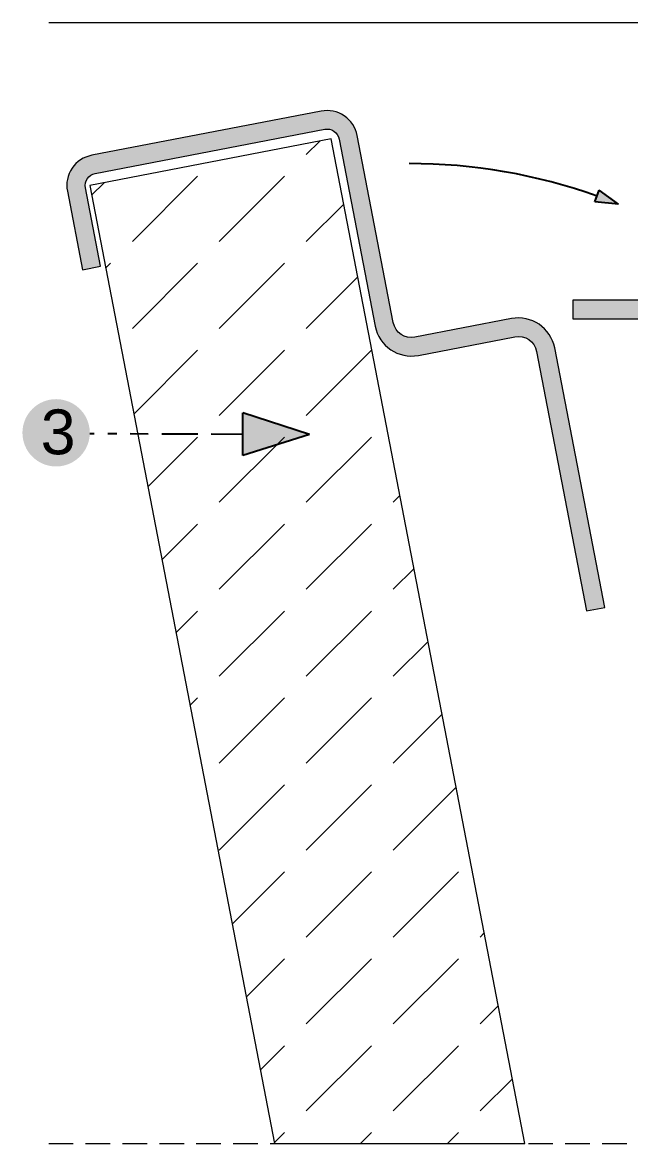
# Model space of a CAD drawing. Header units: millimetres. Extents: x -7826 to 55813, y 465 to 25965.
# Drawn here: x 49085 to 49580, y 16045 to 16957 of the extents above; entities that cross this region are included whole.
import ezdxf

# ---------------------------------------------------------------- set-up
doc = ezdxf.new("R2010")
doc.units = ezdxf.units.MM
doc.linetypes.add('Hidden Line', pattern=[30.00000000000001, 20, -10.00000000000001])
for name, color, linetype, lineweight in [('2D - Ogolne5', 161, 'Continuous', 25), ('2D Drafting - General102', 254, 'Continuous', 13), ('2D Drafting - General2', 251, 'Continuous', 15), ('2D Drafting - General5', 161, 'Continuous', 25), ('2D Drafting - General81', 251, 'Continuous', 20), ('ELE-warstwy5', 161, 'Continuous', 25), ('Opisy - Tekst121', 255, 'Continuous', 0)]:
    doc.layers.add(name, color=color, linetype=linetype, lineweight=lineweight)
doc.layers.add('ELE-warstwy', color=7, linetype='Continuous')
doc.styles.add('GENERATED_STYLE_5', font='arial.ttf')

# ---------------------------------------------------------------- blocks, each defined once
blk = doc.blocks.new('_uk_7', base_point=(-48918.68641140213, 68622.81123003822))
at = {"layer": 'ELE-warstwy5', "linetype": 'Continuous'}
blk.add_hatch(color=256, dxfattribs=at).paths.add_polyline_path([(-48748.53981062732, 69044.02781488319), (-48767.75877898026, 69045.986433149), (-48764.20461509938, 69055.333513929)], flags=0)
for p, q in [((-48767.75877898026, 69045.986433149), (-48764.20461509938, 69055.333513929)), ((-48748.53981062732, 69044.02781488319), (-48764.20461509938, 69055.333513929)), ((-48748.53981062732, 69044.02781488319), (-48767.75877898026, 69045.986433149))]:
    blk.add_line(p, q, dxfattribs=at)
blk.add_arc((-48918.68641140213, 68622.81123003822), 454.2832564641496, 70.35786446415659, 90, dxfattribs=at)

msp = doc.modelspace()

# ---------------------------------------------------------------- hatches: boundary and pattern name
at = {"layer": '2D - Ogolne5', "linetype": 'Continuous'}
msp.add_hatch(color=256, dxfattribs=at).paths.add_polyline_path([(49112.57216249884, 16595.97374565685, 0.9999999999999999), (49112.82351146069, 16650.74117482535, 0.9999999999999999)], flags=0)
at = {"layer": '2D Drafting - General102', "linetype": 'Continuous'}
h = msp.add_hatch(color=256, dxfattribs=at)
edge = h.paths.add_edge_path()
edge.add_arc((49146.39979135133, 16824.50196682567), 25.00000000000176, 100.9031494092282, 190.9031494092283)
edge.add_line((49121.85108342388, 16819.77323136119), (49134.14579563156, 16755.94659074982))
edge.add_line((49134.14579563156, 16755.94659074982), (49148.87502038802, 16758.78383202852))
edge.add_line((49148.87502038802, 16758.78383202852), (49136.58030818035, 16822.61047263987))
edge.add_arc((49146.39979135134, 16824.50196682567), 10.00000000000697, 100.90314940923832, 190.9031494092383, ccw=False)
edge.add_line((49144.50829716554, 16834.32144999665), (49331.07847741411, 16870.25983952675))
edge.add_arc((49332.9699715999, 16860.44035635578), 9.999999999991305, 10.903149409172215, 100.90314940921309, ccw=False)
edge.add_line((49342.78945477087, 16862.33185054156), (49372.1076146507, 16710.12986139142))
edge.add_arc((49401.56606416364, 16715.80434394879), 30.00000000000387, 190.9031494092163, 280.90314940923)
edge.add_line((49407.24054672101, 16686.34589443585), (49485.79641208876, 16701.4778479222))
edge.add_arc((49488.63365336745, 16686.74862316573), 14.99999999999617, 10.903149409221498, 100.90314940924878, ccw=False)
edge.add_line((49503.36287812392, 16689.58586444442), (49544.0300031185, 16478.46697626842))
edge.add_line((49544.0300031185, 16478.46697626842), (49558.75922787497, 16481.3042175471))
edge.add_line((49558.75922787497, 16481.3042175471), (49518.09210288039, 16692.42310572312))
edge.add_arc((49488.63365336746, 16686.74862316573), 30.00000000000085, 10.90314940925984, 100.9031494092598)
edge.add_line((49482.95917081007, 16716.20707267866), (49404.40330544232, 16701.07511919232))
edge.add_arc((49401.56606416364, 16715.80434394879), 15.00000000000908, 190.903149409211, 280.90314940921104, ccw=False)
edge.add_line((49386.83683940716, 16712.96710267011), (49357.51867952733, 16865.16909182025))
edge.add_arc((49332.9699715999, 16860.44035635577), 24.99999999998747, 10.90314940923456, 100.9031494092345)
edge.add_line((49328.24123613542, 16884.9890642832), (49141.67105588685, 16849.05067475311))
h = msp.add_hatch(color=256, dxfattribs=at)
edge = h.paths.add_edge_path()
edge.add_line((49532.9391928781, 16731.14816916689), (49532.9391928781, 16716.14816916689))
edge.add_line((49532.9391928781, 16716.14816916689), (49632.93919496427, 16716.14816916689))
edge.add_arc((49632.93919496427, 16711.14818138585), 4.999987781033269, 0, 90, ccw=False)
edge.add_line((49637.9391827453, 16711.14818138585), (49637.9391827453, 16461.14816588863))
edge.add_arc((49630.4391827453, 16461.14816588863), 7.5, -180, 0, ccw=False)
edge.add_line((49622.9391827453, 16461.14816588863), (49622.9391827453, 16676.14816588863))
edge.add_arc((49607.93918274531, 16676.14816588863), 14.99999999999272, 0, 19.47125202737917)
edge.add_line((49622.08131562948, 16681.14817363723), (49607.9391827453, 16681.14817363723))
edge.add_line((49607.9391827453, 16681.14817363723), (49607.9391827453, 16461.14816588863))
edge.add_arc((49630.4391827453, 16461.14816546123), 22.5, 179.9999989116424, 360.0000010883576)
edge.add_line((49652.9391827453, 16461.14816588863), (49652.9391827453, 16711.14818138585))
edge.add_arc((49632.93919496427, 16711.14818138585), 19.99998778103327, 0, 90)
edge.add_line((49632.93919496427, 16731.14816916689), (49532.9391928781, 16731.14816916689))
at = {"layer": '2D Drafting - General5', "linetype": 'Continuous'}
msp.add_hatch(color=256, dxfattribs=at).paths.add_polyline_path([(49264.65232437081, 16639.55108418371), (49264.49375562508, 16604.99990686151), (49318.67118208093, 16622.02721817862)], flags=0)
at = {"layer": '2D Drafting - General81', "linetype": 'Continuous'}
h = msp.add_hatch(dxfattribs=at)
h.set_pattern_fill('BETON', color=256, style=0, pattern_type=2)
h.set_pattern_definition([(44.99999999999999, (98318.55812516046, -52234.74375773739), (-70.71067811865474, 70.71067811865476), [75, -25]), (44.99999999999999, (98318.55812516046, -52164.03307961873), (-70.71067811865474, 70.71067811865476), [75, -25])])
h.paths.add_polyline_path([(49290.13717536343, 16045.24086425261), (49493.81388269883, 16045.24086425261), (49336.41679296669, 16862.35047283253), (49140.02712954716, 16824.52058911664)])

# ---------------------------------------------------------------- linework, layer by layer
at = {"layer": '2D - Ogolne5', "linetype": 'Continuous'}
for p, q in [((49264.49375562508, 16604.99990686151), (49264.65232437081, 16639.55108418371)), ((49318.67118208091, 16622.02721817862), (49264.65232437081, 16639.55108418371)), ((49140.08155156401, 16622.84683521943), (49143.74115666628, 16622.83003987305)), ((49154.71997197309, 16622.77965383391), (49162.03918217762, 16622.74606314115)), ((49173.01799748441, 16622.69567710202), (49187.65641789349, 16622.62849571647)), ((49198.6352332003, 16622.57810967734), (49227.91207401843, 16622.44374690631)), ((49238.89088932523, 16622.39336086716), (49264.57303999794, 16622.27549552261)), ((49318.67118208091, 16622.02721817862), (49264.49375562508, 16604.99990686151))]:
    msp.add_line(p, q, dxfattribs=at)
at = {"layer": '2D Drafting - General2', "linetype": 'Continuous'}
msp.add_line((49106.68534430987, 16957.1552753329), (50124.93095947099, 16957.1552753329), dxfattribs=at)
at = {"layer": '2D Drafting - General2', "linetype": 'Hidden Line'}
msp.add_line((49106.68534430987, 16045.24086425261), (50124.93095947099, 16045.24086425261), dxfattribs=at)
at = {"layer": '2D Drafting - General2', "linetype": 'Continuous', "flags": 128}
for points in [[(49141.67105588685, 16849.05067475311, 0.414213562373095), (49121.85108342388, 16819.77323136119), (49134.14579563156, 16755.94659074982), (49148.87502038802, 16758.78383202852), (49136.58030818035, 16822.61047263987, -0.414213562373095), (49144.50829716554, 16834.32144999665), (49331.07847741411, 16870.25983952675, -0.414213562373095), (49342.78945477087, 16862.33185054156), (49372.1076146507, 16710.12986139142, 0.414213562373095), (49407.24054672101, 16686.34589443585), (49485.79641208876, 16701.4778479222, -0.414213562373095), (49503.36287812392, 16689.58586444442), (49544.0300031185, 16478.46697626842), (49558.75922787497, 16481.3042175471), (49518.09210288039, 16692.42310572312, 0.414213562373095), (49482.95917081007, 16716.20707267866), (49404.40330544232, 16701.07511919232, -0.414213562373095), (49386.83683940716, 16712.96710267011), (49357.51867952733, 16865.16909182025, 0.414213562373095), (49328.24123613542, 16884.9890642832)], [(49532.9391928781, 16731.14816916689), (49532.9391928781, 16716.14816916689), (49632.93919496427, 16716.14816916689, -0.414213562373095), (49637.9391827453, 16711.14818138585), (49637.9391827453, 16461.14816588863, -0.9999999999999999), (49622.9391827453, 16461.14816588863), (49622.9391827453, 16676.14816588863, 0.0851643711455453), (49622.08131562948, 16681.14817363723), (49607.9391827453, 16681.14817363723), (49607.9391827453, 16461.14816588863, 1.000000018995334), (49652.9391827453, 16461.14816588863), (49652.9391827453, 16711.14818138585, 0.414213562373095), (49632.93919496427, 16731.14816916689)]]:
    msp.add_lwpolyline(points, format="xyb", close=True, dxfattribs=at)
msp.add_lwpolyline([(49290.13717536343, 16045.24086425261), (49493.81388269883, 16045.24086425261), (49336.41679296669, 16862.35047283253), (49140.02712954716, 16824.52058911664)], close=True, dxfattribs=at)

# ---------------------------------------------------------------- block references
at = {"layer": 'ELE-warstwy', "color": 161, "linetype": 'Continuous', "lineweight": 25}
msp.add_blockref('_uk_7', (49399.87171375834, 16388.06747230084), dxfattribs=at)

# ---------------------------------------------------------------- texts
at = {"layer": 'Opisy - Tekst121', "linetype": 'Continuous', "insert": (49100.24760369908, 16642.42506172708), "char_height": 36.49779614528147, "attachment_point": 1, "rotation": 359.7370493044811, "style": 'GENERATED_STYLE_5'}
msp.add_mtext('{3}', dxfattribs=at)

doc.saveas('drawing.dxf')
